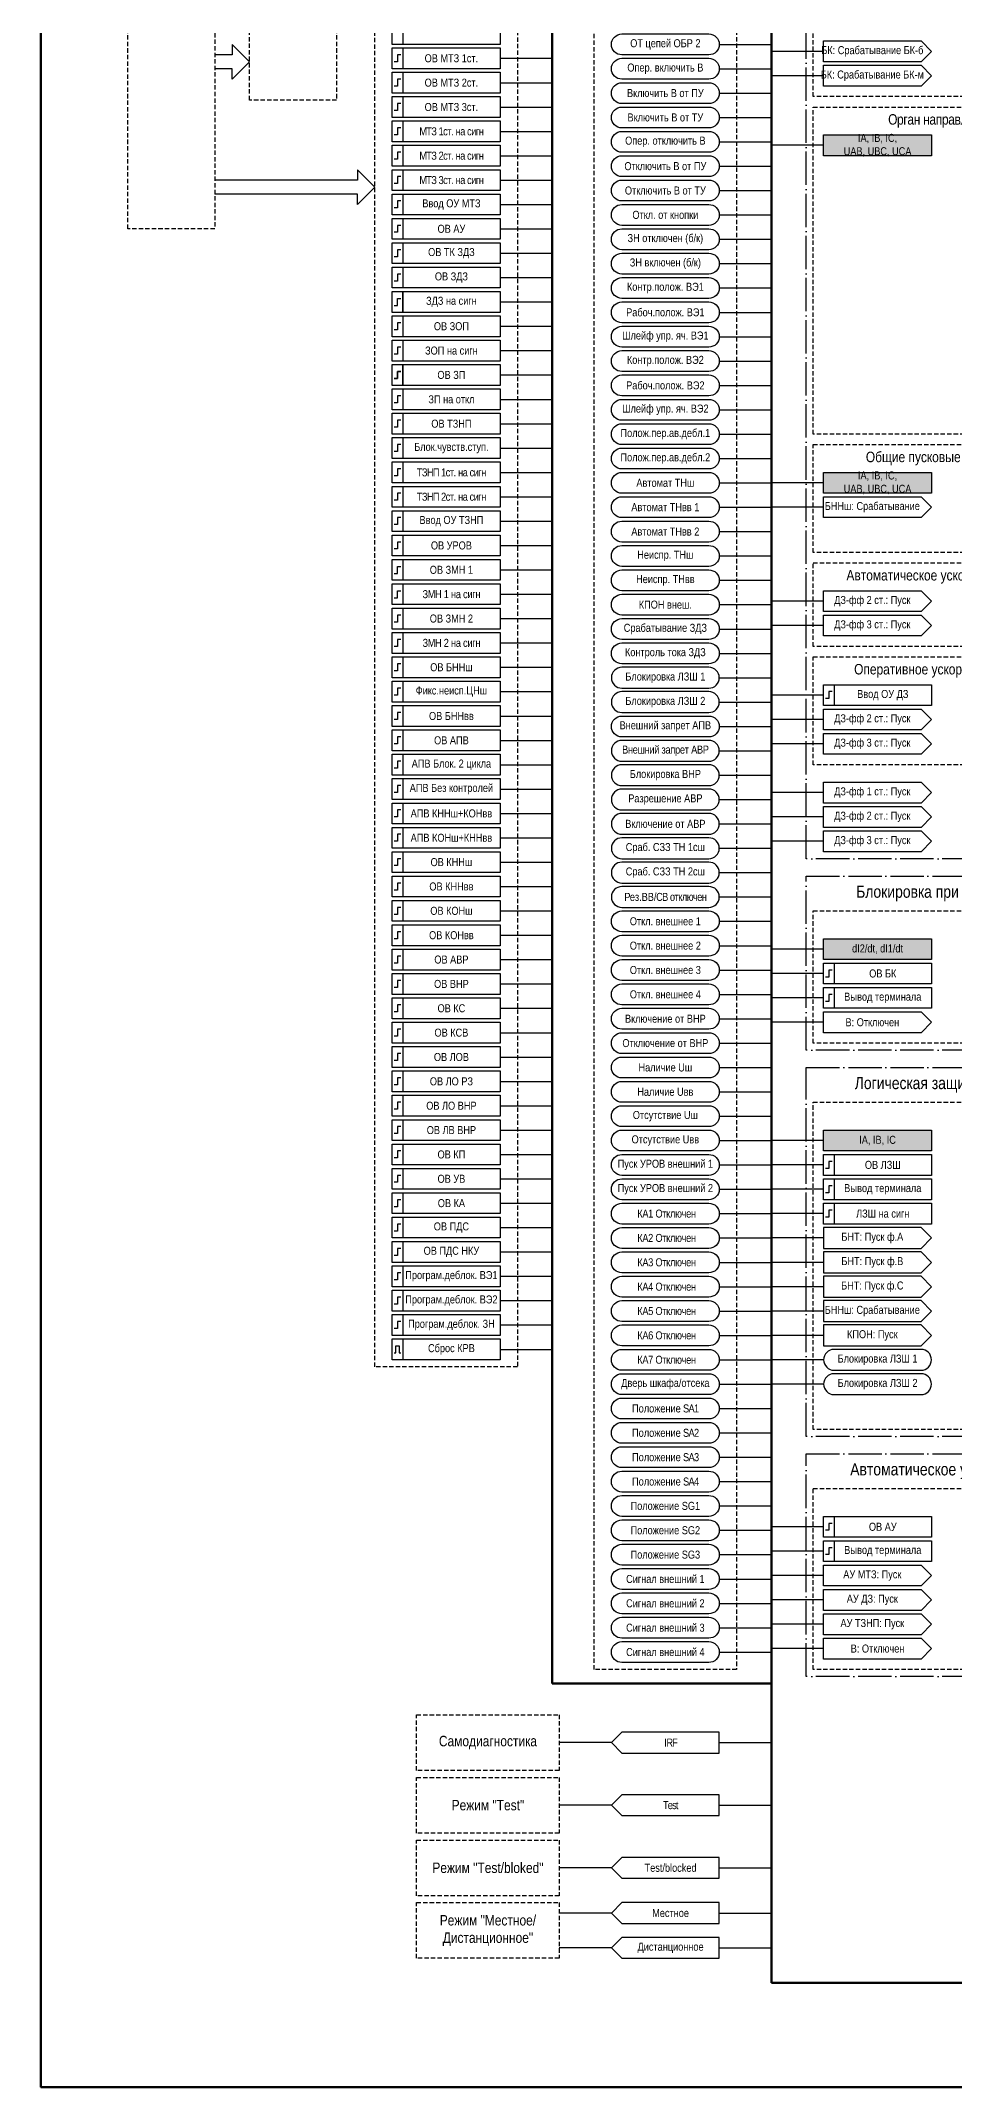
# Model space of a CAD drawing. Header units: millimetres. Extents: x -32357 to 1150, y -489 to 2440.
# Drawn here: x 0 to 262, y 0 to 588 of the extents above; entities that cross this region are included whole.
import ezdxf

# ---------------------------------------------------------------- set-up
doc = ezdxf.new("R2010")
doc.units = ezdxf.units.MM
doc.linetypes.add('ACAD_ISO04W100', pattern=[30, 24, -3, 0, -3])
doc.linetypes.add('штриховая2', pattern=[0.375, 0.25, -0.125])
doc.layers.add('TEXT', color=7, linetype='Continuous', lineweight=25)
doc.styles.add('2.3_GOST_RD', font='ARIALN.TTF', dxfattribs={"height": 2.3})
doc.styles.add('2.5_Gost_RD', font='ARIALN.TTF', dxfattribs={"height": 2.5})
doc.styles.add('3.5_Gost_RD', font='ARIALN.TTF', dxfattribs={"height": 3.5})

msp = doc.modelspace()

# ---------------------------------------------------------------- hatches: boundary and pattern name
at = {"ltscale": 100, "true_color": 0xf7941d}
h = msp.add_hatch(color=30, dxfattribs=at)
h.dxf.hatch_style = 1
h.paths.add_polyline_path([(225, 561), (256, 561), (256, 555), (225, 555)])
h = msp.add_hatch(color=30, dxfattribs=at)
h.dxf.hatch_style = 1
h.paths.add_polyline_path([(225, 464), (256, 464), (256, 458), (225, 458)])
h = msp.add_hatch(color=30, dxfattribs=at)
h.dxf.hatch_style = 1
h.paths.add_polyline_path([(225, 330), (256, 330), (256, 324), (225, 324)])
h = msp.add_hatch(color=30, dxfattribs=at)
h.dxf.hatch_style = 1
h.paths.add_polyline_path([(225, 275), (256, 275), (256, 269), (225, 269)])

# ---------------------------------------------------------------- linework, layer by layer
at = {"lineweight": 100, "ltscale": 100}
for p, q in [((210, 980), (210, 30)), ((147, 679), (147, 116)), ((147, 116), (210, 116)), ((210, 30), (945, 30))]:
    msp.add_line(p, q, dxfattribs=at)
at = {"ltscale": 100}
for p, q in [((132, 583), (147, 583)), ((195, 587), (210, 587)), ((225, 585), (210, 585)), ((195, 580), (210, 580)), ((225, 578), (210, 578)), ((132, 576), (147, 576)), ((195, 573), (210, 573)), ((132, 569), (147, 569)), ((195, 566), (210, 566)), ((132, 562), (147, 562)), ((195, 559), (210, 559)), ((132, 555), (147, 555)), ((225, 558), (210, 558)), ((132, 548), (147, 548)), ((195, 552), (210, 552)), ((132, 541), (147, 541)), ((195, 545), (210, 545)), ((195, 538), (210, 538)), ((132, 534), (147, 534)), ((195, 531), (210, 531)), ((132, 527), (147, 527)), ((195, 524), (210, 524)), ((132, 520), (147, 520)), ((132, 513), (147, 513)), ((195, 517), (210, 517)), ((132, 506), (147, 506)), ((195, 510), (210, 510)), ((195, 503), (210, 503)), ((132, 499), (147, 499)), ((195, 496), (210, 496)), ((132, 492), (147, 492)), ((195, 489), (210, 489)), ((132, 485), (147, 485)), ((132, 478), (147, 478)), ((195, 482), (210, 482)), ((132, 471), (147, 471)), ((195, 475), (210, 475)), ((195, 468), (210, 468)), ((132, 464), (147, 464)), ((195, 461), (210, 461)), ((225, 461), (210, 461)), ((132, 457), (147, 457)), ((195, 454), (210, 454)), ((225, 454), (210, 454)), ((132, 450), (147, 450)), ((195, 447), (210, 447)), ((132, 443), (147, 443)), ((132, 436), (147, 436)), ((195, 440), (210, 440)), ((195, 433), (210, 433)), ((132, 429), (147, 429)), ((195, 426), (210, 426)), ((225, 427), (210, 427)), ((132, 422), (147, 422)), ((195, 419), (210, 419)), ((225, 420), (210, 420)), ((132, 415), (147, 415)), ((195, 412), (210, 412)), ((132, 408), (147, 408)), ((132, 401), (147, 401)), ((195, 405), (210, 405)), ((225, 400), (210, 400)), ((132, 394), (147, 394)), ((195, 398), (210, 398)), ((195, 391), (210, 391)), ((225, 393), (210, 393)), ((132, 387), (147, 387)), ((195, 384), (210, 384)), ((225, 386), (210, 386)), ((132, 380), (147, 380)), ((195, 377), (210, 377)), ((132, 373), (147, 373)), ((225, 372), (210, 372)), ((132, 366), (147, 366)), ((195, 370), (210, 370)), ((225, 365), (210, 365)), ((132, 359), (147, 359)), ((195, 363), (210, 363)), ((195, 356), (210, 356)), ((225, 358), (210, 358)), ((132, 352), (147, 352)), ((195, 349), (210, 349)), ((132, 345), (147, 345)), ((195, 342), (210, 342)), ((132, 338), (147, 338)), ((132, 331), (147, 331)), ((195, 335), (210, 335)), ((132, 324), (147, 324)), ((195, 328), (210, 328)), ((225, 327), (210, 327)), ((195, 321), (210, 321)), ((225, 320), (210, 320)), ((132, 317), (147, 317)), ((195, 314), (210, 314)), ((225, 313), (210, 313)), ((132, 310), (147, 310)), ((195, 307), (210, 307)), ((225, 306), (210, 306)), ((132, 303), (147, 303)), ((195, 300), (210, 300)), ((132, 296), (147, 296)), ((132, 289), (147, 289)), ((195, 293), (210, 293)), ((195, 286), (210, 286)), ((132, 282), (147, 282)), ((195, 279), (210, 279)), ((132, 275), (147, 275)), ((195, 272), (210, 272)), ((225, 272), (210, 272)), ((132, 268), (147, 268)), ((195, 265), (210, 265)), ((225, 265), (210, 265)), ((132, 261), (147, 261)), ((132, 254), (147, 254)), ((195, 258), (210, 258)), ((225, 258), (210, 258)), ((132, 247), (147, 247)), ((195, 251), (210, 251)), ((225, 251), (210, 251)), ((195, 244), (210, 244)), ((225, 244), (210, 244)), ((132, 240), (147, 240)), ((195, 237), (210, 237)), ((225, 237), (210, 237)), ((132, 233), (147, 233)), ((195, 230), (210, 230)), ((225, 230), (210, 230)), ((132, 226), (147, 226)), ((132, 219), (147, 219)), ((195, 223), (210, 223)), ((225, 223), (210, 223)), ((132, 212), (147, 212)), ((195, 216), (210, 216)), ((225, 216), (210, 216)), ((195, 209), (210, 209)), ((225, 209), (210, 209)), ((195, 202), (210, 202)), ((225, 202), (210, 202)), ((195, 195), (210, 195)), ((195, 188), (210, 188)), ((195, 181), (210, 181)), ((195, 174), (210, 174)), ((195, 167), (210, 167)), ((195, 160), (210, 160)), ((225, 161), (210, 161)), ((195, 153), (210, 153)), ((225, 154), (210, 154)), ((195, 146), (210, 146)), ((225, 147), (210, 147)), ((195, 139), (210, 139)), ((225, 140), (210, 140)), ((195, 132), (210, 132)), ((225, 133), (210, 133)), ((195, 125), (210, 125)), ((225, 126), (210, 126)), ((195, 99), (210, 99)), ((195, 81), (210, 81)), ((195, 63), (210, 63)), ((195, 50), (210, 50)), ((195, 40), (210, 40))]:
    msp.add_line(p, q, dxfattribs=at)
at = {"color": 3, "lineweight": 60, "ltscale": 100}
msp.add_lwpolyline([(0, 1038), (1150, 1038), (1150, 0), (0, 0)], close=True, dxfattribs=at)
at = {"color": 251, "linetype": 'ACAD_ISO04W100', "lineweight": 30, "ltscale": 0.4, "true_color": 0x58595b}
for points in [[(220, 975), (305, 975), (305, 353), (220, 353)], [(220, 348), (305, 348), (305, 298), (220, 298)], [(220, 293), (305, 293), (305, 187), (220, 187)], [(220, 182), (305, 182), (305, 118), (220, 118)]]:
    msp.add_lwpolyline(points, close=True, dxfattribs=at)
at = {"color": 7, "linetype": 'штриховая2', "ltscale": 5}
for points in [[(25, 744), (50, 744), (50, 534), (25, 534)], [(159, 711), (200, 711), (200, 120), (159, 120)], [(96, 679), (137, 679), (137, 207), (96, 207)], [(60, 629), (85, 629), (85, 571), (60, 571)], [(108, 107), (149, 107), (149, 91), (108, 91)], [(108, 89), (149, 89), (149, 73), (108, 73)], [(108, 71), (149, 71), (149, 55), (108, 55)], [(108, 53), (149, 53), (149, 37), (108, 37)]]:
    msp.add_lwpolyline(points, close=True, dxfattribs=at)
at = {"linetype": 'штриховая2', "ltscale": 5}
for points in [[(222, 701), (303, 701), (303, 572), (222, 572)], [(222, 569), (303, 569), (303, 475), (222, 475)], [(222, 472), (303, 472), (303, 441), (222, 441)], [(222, 438), (303, 438), (303, 414), (222, 414)], [(222, 411), (303, 411), (303, 380), (222, 380)], [(222, 338), (303, 338), (303, 300), (222, 300)], [(222, 283), (303, 283), (303, 189), (222, 189)], [(222, 172), (303, 172), (303, 120), (222, 120)]]:
    msp.add_lwpolyline(points, close=True, dxfattribs=at)
at = {"ltscale": 100}
for points in [[(101, 593), (104, 593), (104, 587), (101, 587)], [(101, 593), (132, 593), (132, 587), (101, 587)], [(101, 586), (104, 586), (104, 580), (101, 580)], [(101, 586), (132, 586), (132, 580), (101, 580)], [(101, 579), (104, 579), (104, 573), (101, 573)], [(101, 579), (132, 579), (132, 573), (101, 573)], [(101, 572), (104, 572), (104, 566), (101, 566)], [(101, 572), (132, 572), (132, 566), (101, 566)], [(101, 565), (104, 565), (104, 559), (101, 559)], [(101, 565), (132, 565), (132, 559), (101, 559)], [(225, 561), (256, 561), (256, 555), (225, 555)], [(101, 558), (104, 558), (104, 552), (101, 552)], [(101, 558), (132, 558), (132, 552), (101, 552)], [(101, 551), (104, 551), (104, 545), (101, 545)], [(101, 551), (132, 551), (132, 545), (101, 545)], [(101, 544), (104, 544), (104, 538), (101, 538)], [(101, 544), (132, 544), (132, 538), (101, 538)], [(101, 537), (104, 537), (104, 531), (101, 531)], [(101, 537), (132, 537), (132, 531), (101, 531)], [(101, 530), (104, 530), (104, 524), (101, 524)], [(101, 530), (132, 530), (132, 524), (101, 524)], [(101, 523), (104, 523), (104, 517), (101, 517)], [(101, 523), (132, 523), (132, 517), (101, 517)], [(101, 516), (104, 516), (104, 510), (101, 510)], [(104, 516), (132, 516), (132, 510), (104, 510)], [(101, 509), (104, 509), (104, 503), (101, 503)], [(101, 509), (132, 509), (132, 503), (101, 503)], [(101, 502), (104, 502), (104, 496), (101, 496)], [(101, 502), (132, 502), (132, 496), (101, 496)], [(101, 495), (104, 495), (104, 489), (101, 489)], [(101, 495), (104, 495), (104, 489), (101, 489)], [(104, 495), (132, 495), (132, 489), (104, 489)], [(101, 488), (104, 488), (104, 482), (101, 482)], [(101, 488), (104, 488), (104, 482), (101, 482)], [(101, 488), (132, 488), (132, 482), (101, 482)], [(101, 481), (132, 481), (132, 475), (101, 475)], [(101, 481), (104, 481), (104, 475), (101, 475)], [(101, 474), (132, 474), (132, 468), (101, 468)], [(101, 474), (104, 474), (104, 468), (101, 468)], [(101, 467), (132, 467), (132, 461), (101, 461)], [(101, 467), (104, 467), (104, 461), (101, 461)], [(101, 460), (132, 460), (132, 454), (101, 454)], [(101, 460), (104, 460), (104, 454), (101, 454)], [(225, 464), (256, 464), (256, 458), (225, 458)], [(101, 453), (132, 453), (132, 447), (101, 447)], [(101, 453), (104, 453), (104, 447), (101, 447)], [(101, 446), (104, 446), (104, 440), (101, 440)], [(101, 446), (132, 446), (132, 440), (101, 440)], [(101, 439), (132, 439), (132, 433), (101, 433)], [(101, 439), (104, 439), (104, 433), (101, 433)], [(101, 432), (132, 432), (132, 426), (101, 426)], [(101, 432), (104, 432), (104, 426), (101, 426)], [(101, 425), (104, 425), (104, 419), (101, 419)], [(101, 425), (132, 425), (132, 419), (101, 419)], [(101, 418), (104, 418), (104, 412), (101, 412)], [(101, 418), (132, 418), (132, 412), (101, 412)], [(101, 411), (104, 411), (104, 405), (101, 405)], [(101, 411), (132, 411), (132, 405), (101, 405)], [(101, 404), (104, 404), (104, 398), (101, 398)], [(101, 404), (132, 404), (132, 398), (101, 398)], [(225, 403), (228, 403), (228, 397), (225, 397)], [(225, 403), (256, 403), (256, 397), (225, 397)], [(101, 397), (104, 397), (104, 391), (101, 391)], [(101, 397), (132, 397), (132, 391), (101, 391)], [(101, 390), (104, 390), (104, 384), (101, 384)], [(101, 390), (132, 390), (132, 384), (101, 384)], [(101, 383), (104, 383), (104, 377), (101, 377)], [(101, 383), (132, 383), (132, 377), (101, 377)], [(101, 376), (104, 376), (104, 370), (101, 370)], [(101, 376), (132, 376), (132, 370), (101, 370)], [(101, 369), (104, 369), (104, 363), (101, 363)], [(101, 369), (132, 369), (132, 363), (101, 363)], [(101, 362), (104, 362), (104, 356), (101, 356)], [(101, 362), (132, 362), (132, 356), (101, 356)], [(101, 355), (104, 355), (104, 349), (101, 349)], [(101, 355), (132, 355), (132, 349), (101, 349)], [(101, 348), (104, 348), (104, 342), (101, 342)], [(101, 348), (132, 348), (132, 342), (101, 342)], [(101, 341), (104, 341), (104, 335), (101, 335)], [(101, 341), (132, 341), (132, 335), (101, 335)], [(101, 334), (104, 334), (104, 328), (101, 328)], [(101, 334), (132, 334), (132, 328), (101, 328)], [(225, 330), (256, 330), (256, 324), (225, 324)], [(101, 327), (104, 327), (104, 321), (101, 321)], [(101, 327), (132, 327), (132, 321), (101, 321)], [(101, 320), (104, 320), (104, 314), (101, 314)], [(101, 320), (132, 320), (132, 314), (101, 314)], [(225, 323), (228, 323), (228, 317), (225, 317)], [(225, 323), (256, 323), (256, 317), (225, 317)], [(101, 313), (104, 313), (104, 307), (101, 307)], [(101, 313), (132, 313), (132, 307), (101, 307)], [(225, 316), (256, 316), (256, 310), (225, 310)], [(225, 316), (228, 316), (228, 310), (225, 310)], [(101, 306), (132, 306), (132, 300), (101, 300)], [(101, 306), (104, 306), (104, 300), (101, 300)], [(101, 299), (104, 299), (104, 293), (101, 293)], [(101, 299), (132, 299), (132, 293), (101, 293)], [(101, 292), (132, 292), (132, 286), (101, 286)], [(101, 292), (104, 292), (104, 286), (101, 286)], [(101, 285), (132, 285), (132, 279), (101, 279)], [(101, 285), (104, 285), (104, 279), (101, 279)], [(101, 278), (132, 278), (132, 272), (101, 272)], [(101, 278), (104, 278), (104, 272), (101, 272)], [(101, 271), (104, 271), (104, 265), (101, 265)], [(101, 271), (132, 271), (132, 265), (101, 265)], [(225, 275), (256, 275), (256, 269), (225, 269)], [(225, 268), (228, 268), (228, 262), (225, 262)], [(225, 268), (256, 268), (256, 262), (225, 262)], [(101, 264), (132, 264), (132, 258), (101, 258)], [(101, 264), (104, 264), (104, 258), (101, 258)], [(225, 261), (228, 261), (228, 255), (225, 255)], [(225, 261), (256, 261), (256, 255), (225, 255)], [(101, 257), (104, 257), (104, 251), (101, 251)], [(101, 257), (132, 257), (132, 251), (101, 251)], [(225, 254), (228, 254), (228, 248), (225, 248)], [(225, 254), (256, 254), (256, 248), (225, 248)], [(101, 250), (104, 250), (104, 244), (101, 244)], [(101, 250), (132, 250), (132, 244), (101, 244)], [(101, 243), (104, 243), (104, 237), (101, 237)], [(101, 243), (132, 243), (132, 237), (101, 237)], [(101, 236), (132, 236), (132, 230), (101, 230)], [(101, 236), (104, 236), (104, 230), (101, 230)], [(101, 229), (132, 229), (132, 223), (101, 223)], [(101, 229), (104, 229), (104, 223), (101, 223)], [(101, 222), (132, 222), (132, 216), (101, 216)], [(101, 222), (104, 222), (104, 216), (101, 216)], [(101, 215), (104, 215), (104, 209), (101, 209)], [(101, 215), (132, 215), (132, 209), (101, 209)], [(225, 164), (228, 164), (228, 158), (225, 158)], [(225, 164), (256, 164), (256, 158), (225, 158)], [(225, 157), (256, 157), (256, 151), (225, 151)], [(225, 157), (228, 157), (228, 151), (225, 151)], [(253, 144), (225, 144), (225, 150), (253, 150), (256, 147)], [(253, 137), (225, 137), (225, 143), (253, 143), (256, 140)], [(256, 133), (253, 130), (225, 130), (225, 136), (253, 136)], [(256, 126), (253, 123), (225, 123), (225, 129), (253, 129)]]:
    msp.add_lwpolyline(points, close=True, dxfattribs=at)
for points in [[(167, 584, -1), (167, 590), (192, 590, -1), (192, 584)], [(167, 577, -1), (167, 583), (192, 583, -1), (192, 577)], [(167, 570, -1), (167, 576), (192, 576, -1), (192, 570)], [(167, 563, -1), (167, 569), (192, 569, -1), (192, 563)], [(167, 556, -1), (167, 562), (192, 562, -1), (192, 556)], [(167, 549, -1), (167, 555), (192, 555, -1), (192, 549)], [(167, 542, -1), (167, 548), (192, 548, -1), (192, 542)], [(167, 535, -1), (167, 541), (192, 541, -1), (192, 535)], [(167, 528, -1), (167, 534), (192, 534, -1), (192, 528)], [(167, 521, -1), (167, 527), (192, 527, -1), (192, 521)], [(167, 514, -1), (167, 520), (192, 520, -1), (192, 514)], [(167, 507, -1), (167, 513), (192, 513, -1), (192, 507)], [(167, 500, -1), (167, 506), (192, 506, -1), (192, 500)], [(167, 493, -1), (167, 499), (192, 499, -1), (192, 493)], [(167, 486, -1), (167, 492), (192, 492, -1), (192, 486)], [(167, 479, -1), (167, 485), (192, 485, -1), (192, 479)], [(167, 472, -1), (167, 478), (192, 478, -1), (192, 472)], [(167, 465, -1), (167, 471), (192, 471, -1), (192, 465)], [(167, 458, -1), (167, 464), (192, 464, -1), (192, 458)], [(167, 451, -1), (167, 457), (192, 457, -1), (192, 451)], [(167, 444, -1), (167, 450), (192, 450, -1), (192, 444)], [(167, 437, -1), (167, 443), (192, 443, -1), (192, 437)], [(167, 430, -1), (167, 436), (192, 436, -1), (192, 430)], [(167, 423, -1), (167, 429), (192, 429, -1), (192, 423)], [(167, 416, -1), (167, 422), (192, 422, -1), (192, 416)], [(167, 409, -1), (167, 415), (192, 415, -1), (192, 409)], [(167, 402), (192, 402, 1), (192, 408), (167, 408, 1)], [(167, 395), (192, 395, 1), (192, 401), (167, 401, 1)], [(167, 388, -1), (167, 394), (192, 394, -1), (192, 388)], [(167, 381), (192, 381, 1), (192, 387), (167, 387, 1)], [(167, 374), (192, 374, 1), (192, 380), (167, 380, 1)], [(167, 367), (192, 367, 1), (192, 373), (167, 373, 1)], [(167, 360), (192, 360, 1), (192, 366), (167, 366, 1)], [(167, 353), (192, 353, 1), (192, 359), (167, 359, 1)], [(167, 346), (192, 346, 1), (192, 352), (167, 352, 1)], [(167, 339), (192, 339, 1), (192, 345), (167, 345, 1)], [(167, 332, -1), (167, 338), (192, 338, -1), (192, 332)], [(167, 325, -1), (167, 331), (192, 331, -1), (192, 325)], [(167, 318, -1), (167, 324), (192, 324, -1), (192, 318)], [(167, 311, -1), (167, 317), (192, 317, -1), (192, 311)], [(167, 304, -1), (167, 310), (192, 310, -1), (192, 304)], [(167, 297, -1), (167, 303), (192, 303, -1), (192, 297)], [(167, 290, -1), (167, 296), (192, 296, -1), (192, 290)], [(167, 283, -1), (167, 289), (192, 289, -1), (192, 283)], [(167, 276, -1), (167, 282), (192, 282, -1), (192, 276)], [(167, 269, -1), (167, 275), (192, 275, -1), (192, 269)], [(167, 262, -1), (167, 268), (192, 268, -1), (192, 262)], [(167, 255, -1), (167, 261), (192, 261, -1), (192, 255)], [(167, 248, -1), (167, 254), (192, 254, -1), (192, 248)], [(167, 241, -1), (167, 247), (192, 247, -1), (192, 241)], [(167, 234, -1), (167, 240), (192, 240, -1), (192, 234)], [(167, 227, -1), (167, 233), (192, 233, -1), (192, 227)], [(167, 220, -1), (167, 226), (192, 226, -1), (192, 220)], [(167, 213, -1), (167, 219), (192, 219, -1), (192, 213)], [(167, 206, -1), (167, 212), (192, 212, -1), (192, 206)], [(228, 206), (253, 206, 1), (253, 212), (228, 212, 1)], [(167, 199, -1), (167, 205), (192, 205, -1), (192, 199)], [(228, 199), (253, 199, 1), (253, 205), (228, 205, 1)], [(167, 192, -1), (167, 198), (192, 198, -1), (192, 192)], [(167, 185, -1), (167, 191), (192, 191, -1), (192, 185)], [(167, 178, -1), (167, 184), (192, 184, -1), (192, 178)], [(167, 171, -1), (167, 177), (192, 177, -1), (192, 171)], [(167, 164, -1), (167, 170), (192, 170, -1), (192, 164)], [(167, 157, -1), (167, 163), (192, 163, -1), (192, 157)], [(167, 150, -1), (167, 156), (192, 156, -1), (192, 150)], [(167, 143, -1), (167, 149), (192, 149, -1), (192, 143)], [(167, 136, -1), (167, 142), (192, 142, -1), (192, 136)], [(167, 129, -1), (167, 135), (192, 135, -1), (192, 129)], [(167, 122, -1), (167, 128), (192, 128, -1), (192, 122)]]:
    msp.add_lwpolyline(points, format="xyb", close=True, dxfattribs=at)
for points in [[(60, 582), (55, 587), (55, 584), (50, 584)], [(225, 588), (253, 588), (256, 585), (253, 582), (225, 582), (225, 588)], [(60, 582), (55, 577), (55, 580), (50, 580)], [(225, 581), (253, 581), (256, 578), (253, 575), (225, 575), (225, 581)], [(96, 546), (91, 551), (91, 548), (50, 548)], [(96, 546), (91, 541), (91, 544), (50, 544)], [(225, 457), (253, 457), (256, 454), (253, 451), (225, 451), (225, 457)], [(225, 430), (253, 430), (256, 427), (253, 424), (225, 424), (225, 430)], [(225, 423), (253, 423), (256, 420), (253, 417), (225, 417), (225, 423)], [(225, 396), (253, 396), (256, 393), (253, 390), (225, 390), (225, 396)], [(225, 389), (253, 389), (256, 386), (253, 383), (225, 383), (225, 389)], [(225, 375), (253, 375), (256, 372), (253, 369), (225, 369), (225, 375)], [(225, 368), (253, 368), (256, 365), (253, 362), (225, 362), (225, 368)], [(225, 361), (253, 361), (256, 358), (253, 355), (225, 355), (225, 361)], [(256, 244), (253, 247), (225, 247), (225, 241), (253, 241), (256, 244)], [(256, 237), (253, 240), (225, 240), (225, 234), (253, 234), (256, 237)], [(256, 230), (253, 233), (225, 233), (225, 227), (253, 227), (256, 230)], [(256, 223), (253, 226), (225, 226), (225, 220), (253, 220), (256, 223)], [(256, 216), (253, 219), (225, 219), (225, 213), (253, 213), (256, 216)], [(195, 102), (167, 102), (164, 99), (167, 96), (195, 96), (195, 102)], [(164, 99), (149, 99)], [(195, 84), (167, 84), (164, 81), (167, 78), (195, 78), (195, 84)], [(164, 81), (149, 81)], [(195, 66), (167, 66), (164, 63), (167, 60), (195, 60), (195, 66)], [(164, 63), (149, 63)], [(195, 53), (167, 53), (164, 50), (167, 47), (195, 47), (195, 53)], [(164, 50), (149, 50)], [(195, 43), (167, 43), (164, 40), (167, 37), (195, 37), (195, 43)], [(164, 40), (149, 40)]]:
    msp.add_lwpolyline(points, dxfattribs=at)
at = {"lineweight": 30, "ltscale": 100}
for points in [[(103.5, 584), (102.5, 584), (102.5, 582), (101.5, 582)], [(103.5, 577), (102.5, 577), (102.5, 575), (101.5, 575)], [(103.5, 570), (102.5, 570), (102.5, 568), (101.5, 568)], [(103.5, 563), (102.5, 563), (102.5, 561), (101.5, 561)], [(103.5, 556), (102.5, 556), (102.5, 554), (101.5, 554)], [(103.5, 549), (102.5, 549), (102.5, 547), (101.5, 547)], [(103.5, 542), (102.5, 542), (102.5, 540), (101.5, 540)], [(103.5, 535), (102.5, 535), (102.5, 533), (101.5, 533)], [(103.5, 528), (102.5, 528), (102.5, 526), (101.5, 526)], [(103.5, 521), (102.5, 521), (102.5, 519), (101.5, 519)], [(101.5, 512), (102.5, 512), (102.5, 514), (103.5, 514)], [(103.5, 507), (102.5, 507), (102.5, 505), (101.5, 505)], [(103.5, 500), (102.5, 500), (102.5, 498), (101.5, 498)], [(103.5, 493), (102.5, 493), (102.5, 491), (101.5, 491)], [(101.5, 491), (102.5, 491), (102.5, 493), (103.5, 493)], [(103.5, 486), (102.5, 486), (102.5, 484), (101.5, 484)], [(103.5, 486), (102.5, 486), (102.5, 484), (101.5, 484)], [(103.5, 479), (102.5, 479), (102.5, 477), (101.5, 477)], [(103.5, 472), (102.5, 472), (102.5, 470), (101.5, 470)], [(103.5, 465), (102.5, 465), (102.5, 463), (101.5, 463)], [(103.5, 458), (102.5, 458), (102.5, 456), (101.5, 456)], [(103.5, 451), (102.5, 451), (102.5, 449), (101.5, 449)], [(103.5, 444), (102.5, 444), (102.5, 442), (101.5, 442)], [(101.5, 435), (102.5, 435), (102.5, 437), (103.5, 437)], [(101.5, 428), (102.5, 428), (102.5, 430), (103.5, 430)], [(103.5, 423), (102.5, 423), (102.5, 421), (101.5, 421)], [(103.5, 416), (102.5, 416), (102.5, 414), (101.5, 414)], [(103.5, 409), (102.5, 409), (102.5, 407), (101.5, 407)], [(103.5, 402), (102.5, 402), (102.5, 400), (101.5, 400)], [(227.5, 401), (226.5, 401), (226.5, 399), (225.5, 399)], [(103.5, 395), (102.5, 395), (102.5, 393), (101.5, 393)], [(103.5, 388), (102.5, 388), (102.5, 386), (101.5, 386)], [(103.5, 381), (102.5, 381), (102.5, 379), (101.5, 379)], [(103.5, 374), (102.5, 374), (102.5, 372), (101.5, 372)], [(103.5, 367), (102.5, 367), (102.5, 365), (101.5, 365)], [(103.5, 360), (102.5, 360), (102.5, 358), (101.5, 358)], [(103.5, 353), (102.5, 353), (102.5, 351), (101.5, 351)], [(103.5, 346), (102.5, 346), (102.5, 344), (101.5, 344)], [(103.5, 339), (102.5, 339), (102.5, 337), (101.5, 337)], [(103.5, 332), (102.5, 332), (102.5, 330), (101.5, 330)], [(103.5, 325), (102.5, 325), (102.5, 323), (101.5, 323)], [(103.5, 318), (102.5, 318), (102.5, 316), (101.5, 316)], [(227.5, 321), (226.5, 321), (226.5, 319), (225.5, 319)], [(227.5, 314), (226.5, 314), (226.5, 312), (225.5, 312)], [(103.5, 311), (102.5, 311), (102.5, 309), (101.5, 309)], [(103.5, 304), (102.5, 304), (102.5, 302), (101.5, 302)], [(103.5, 297), (102.5, 297), (102.5, 295), (101.5, 295)], [(103.5, 290), (102.5, 290), (102.5, 288), (101.5, 288)], [(103.5, 283), (102.5, 283), (102.5, 281), (101.5, 281)], [(103.5, 276), (102.5, 276), (102.5, 274), (101.5, 274)], [(103.5, 269), (102.5, 269), (102.5, 267), (101.5, 267)], [(227.5, 266), (226.5, 266), (226.5, 264), (225.5, 264)], [(103.5, 262), (102.5, 262), (102.5, 260), (101.5, 260)], [(227.5, 259), (226.5, 259), (226.5, 257), (225.5, 257)], [(103.5, 255), (102.5, 255), (102.5, 253), (101.5, 253)], [(103.5, 248), (102.5, 248), (102.5, 246), (101.5, 246)], [(227.5, 252), (226.5, 252), (226.5, 250), (225.5, 250)], [(103.5, 241), (102.5, 241), (102.5, 239), (101.5, 239)], [(103.5, 234), (102.5, 234), (102.5, 232), (101.5, 232)], [(103.5, 227), (102.5, 227), (102.5, 225), (101.5, 225)], [(103.5, 220), (102.5, 220), (102.5, 218), (101.5, 218)], [(101.5, 211), (102, 211), (102, 213), (103, 213), (103, 211), (103.5, 211)], [(227.5, 162), (226.5, 162), (226.5, 160), (225.5, 160)], [(227.5, 155), (226.5, 155), (226.5, 153), (225.5, 153)]]:
    msp.add_lwpolyline(points, dxfattribs=at)
at = {"layer": 'TEXT', "ltscale": 100}
msp.add_lwpolyline([(225, 308.98), (253, 308.98), (256, 305.98), (253, 302.98), (225, 302.98), (225, 308.98)], dxfattribs=at)

# ---------------------------------------------------------------- texts
at = {"ltscale": 100, "char_height": 2.3, "attachment_point": 5, "style": '2.5_Gost_RD'}
for s, insert, width in [('ОТ цепей ОБР 2', (179.5, 587), 31), ('Опер. включить В', (179.5, 580), 31), ('Включить В от ПУ', (179.5, 573), 31), ('Включить В от ТУ', (179.5, 566), 31), ('Опер. отключить В', (179.5, 559), 31), ('Отключить В от ПУ', (179.5, 552), 31), ('Отключить В от ТУ', (179.5, 545), 31), ('ЗН отключен (б/к)', (179.5, 531), 31), ('ЗН включен (б/к)', (179.5, 524), 31), ('Контр.полож. ВЭ1', (179.5, 517), 31), ('\\pt18.4;Рабоч.полож. ВЭ1', (179.5, 510), 31), ('Шлейф упр. яч. ВЭ1', (179.5, 503), 31), ('Контр.полож. ВЭ2', (179.5, 496), 31), ('\\pt18.4;Рабоч.полож. ВЭ2', (179.5, 489), 31), ('Шлейф упр. яч. ВЭ2', (179.5, 482), 31), ('Полож.пер.ав.дебл.1', (179.5, 475), 31), ('Полож.пер.ав.дебл.2', (179.5, 468), 31), ('Автомат ТНш', (179.5, 461), 31), ('Автомат ТНвв 1', (179.5, 454), 31), ('Автомат ТНвв 2', (179.5, 447), 31), ('Неиспр. ТНш', (179.5, 440), 31), ('Неиспр. ТНвв', (179.5, 433), 31), ('КПОН внеш.', (179.5, 426), 31), ('Срабатывание ЗДЗ', (179.5, 419), 31), ('{\\T0.95;ЗМН 2 на сигн}', (118, 415), 27.6764), ('Блокировка ЛЗШ 1', (179.5, 405), 31), ('Блокировка ЛЗШ 2', (179.5, 398), 31), ('Внешний запрет АПВ', (179.5, 391), 31), ('Откл. внешнее 1', (179.5, 335), 31), ('Откл. внешнее 2', (179.5, 328), 31), ('Откл. внешнее 3', (179.5, 321), 31), ('Откл. внешнее 4', (179.5, 314), 31), ('Включение от ВНР', (179.5, 307), 31), ('Отключение от ВНР', (179.5, 300), 31), ('Наличие Uш', (179.5, 293), 31), ('Наличие Uвв', (179.5, 286), 31), ('Отсутствие Uш', (179.5, 279), 31), ('Отсутствие Uвв', (179.5, 272), 31), ('Пуск УРОВ внешний 1', (179.5, 265), 31), ('Пуск УРОВ внешний 2', (179.5, 258), 31), ('{\\T0.95; КА1 Отключен}', (179.5, 251), 31), ('{\\T0.95; КА2 Отключен}', (179.5, 244), 31), ('{\\T0.95; КА3 Отключен}', (179.5, 237), 31), ('{\\T0.95; КА4 Отключен}', (179.5, 230), 31), ('{\\T0.95; КА5 Отключен}', (179.5, 223), 31), ('Сброс КРВ', (118, 212), 28), ('{\\T0.95; КА6 Отключен}', (179.5, 216), 31), ('{\\T0.95; КА7 Отключен}', (179.5, 209), 31), ('Дверь шкафа/отсека', (179.5, 202), 31), ('Положение{\\T0.9; SA1}', (179.5, 195), 31), ('Положение{\\T0.9; SA2}', (179.5, 188), 31), ('Положение{\\T0.9; SA3}', (179.5, 181), 31), ('Положение{\\T0.9; SA4}', (179.5, 174), 31)]:
    msp.add_mtext(s, dxfattribs=dict(at, insert=insert, width=width))
at = {"color": 30, "ltscale": 100, "attachment_point": 5, "style": '3.5_Gost_RD'}
for s, insert, char_height, width in [('\\pt147;{\\T0.95;\\C30;\\c1938679;Орган направления (ОН)}', (262.5, 565), 3, 81), ('\\pt108.5;Блокировка при качаниях (БК)', (262.5, 343), 3.5, 85), ('{\\C30;\\c1938679;Логическая защита шин (ЛЗШ)}', (262.5, 288), 3.5, 85), ('\\pt108.5;Автоматическое ускорение (АУ)', (262.5, 177), 3.5, 85)]:
    msp.add_mtext(s, dxfattribs=dict(at, insert=insert, char_height=char_height, width=width))
at = {"color": 2, "ltscale": 100, "char_height": 2.3, "width": 31, "attachment_point": 5, "style": '2.5_Gost_RD'}
for s, insert in [('{\\C256;Откл. от кнопки}', (179.5, 538)), ('{\\C256;Контроль тока ЗДЗ}', (179.5, 412))]:
    msp.add_mtext(s, dxfattribs=dict(at, insert=insert))
at = {"color": 0, "ltscale": 100, "char_height": 2.3, "attachment_point": 5, "style": '2.5_Gost_RD'}
for s, insert, width in [('{\\C256;ЗП на откл}', (118, 485), 28), ('{\\C256;ОВ ЗМН 1}', (118, 436), 28), ('{\\T0.95;\\C256;ЗМН 1 на сигн}', (118, 429), 28), ('{\\C256;ОВ ЗМН 2}', (118, 422), 27.6764), ('{\\C256;ОВ КСВ}', (118, 303), 28), ('{\\C256;ОВ КП}', (118, 268), 28), ('{\\C256;ОВ УВ}', (118, 261), 28), ('{\\C256;ОВ КА}', (118, 254), 28), ('{\\C256;ОВ ПДС}', (118, 247), 28), ('{\\C256;ОВ ПДС НКУ}', (118, 240), 28)]:
    msp.add_mtext(s, dxfattribs=dict(at, insert=insert, width=width))
at = {"color": 30, "ltscale": 100, "true_color": 0xf7941d, "char_height": 3, "width": 81, "attachment_point": 5, "style": '3.5_Gost_RD'}
for s, insert in [('Общие пусковые органы (ОПО)', (262.5, 468)), ('Автоматическое ускорение ДЗ (АУ ДЗ)', (262.5, 434)), ('Оперативное ускорение ДЗ (ОУ ДЗ)', (262.5, 407))]:
    msp.add_mtext(s, dxfattribs=dict(at, insert=insert))
at = {"layer": 'TEXT', "color": 0, "ltscale": 100, "char_height": 2.3, "attachment_point": 5}
for s, insert, width, style in [('{\\C256;ОВ МТЗ 1ст.}', (118, 583), 28, '2.5_Gost_RD'), ('{\\C256;ОВ МТЗ 2ст.}', (118, 576), 28, '2.5_Gost_RD'), ('{\\C256;ОВ МТЗ 3ст.}', (118, 569), 28, '2.5_Gost_RD'), ('{\\T0.9;\\C256;МТЗ 1ст. на сигн}', (118, 562), 28, '2.5_Gost_RD'), ('{\\C256;IA, IB, IC,\\PUAB, UBC, UCA}', (240.5, 558), 31, '2.5_Gost_RD'), ('{\\T0.9;\\C256;МТЗ 2ст. на сигн}', (118, 555), 28, '2.5_Gost_RD'), ('{\\T0.9;\\C256;МТЗ 3ст. на сигн}', (118, 548), 28, '2.5_Gost_RD'), ('{\\C256;Ввод ОУ МТЗ}', (118, 541), 28, '2.5_Gost_RD'), ('{\\C256;ОВ АУ}', (118, 534), 28, '2.5_Gost_RD'), ('{\\C256;ОВ ТК ЗДЗ}', (118, 527), 28, '2.5_Gost_RD'), ('{\\C256;ОВ ЗДЗ}', (118, 520), 28, '2.5_Gost_RD'), ('{\\C256;ЗДЗ на сигн}', (118, 513), 28, '2.5_Gost_RD'), ('{\\C256;ОВ ЗОП}', (118, 506), 28, '2.5_Gost_RD'), ('{\\C256;ЗОП на сигн}', (118, 499), 28, '2.5_Gost_RD'), ('{\\C256;ОВ ТЗНП}', (118, 478), 28, '2.5_Gost_RD'), ('{\\C256;IA, IB, IC,\\PUAB, UBC, UCA}', (240.5, 461), 31, '2.5_Gost_RD'), ('{\\C256;Ввод ОУ ТЗНП}', (118, 450), 28, '2.5_Gost_RD'), ('{\\C256;ОВ УРОВ}', (118, 443), 28, '2.5_Gost_RD'), ('{\\C256;ОВ АПВ}', (118, 387), 28, '2.5_Gost_RD'), ('{\\C256;АПВ Блок. 2 цикла}', (118, 380), 28, '2.5_Gost_RD'), ('{\\C256;АПВ Без контролей}', (118, 373), 28, '2.5_Gost_RD'), ('{\\C256;Разрешение АВР}', (179.5, 370), 31, '2.5_Gost_RD'), ('{\\C256;ОВ КННш}', (118, 352), 28, '2.5_Gost_RD'), ('{\\C256;ОВ КННвв}', (118, 345), 28, '2.5_Gost_RD'), ('{\\C256;ОВ КОНш}', (118, 338), 28, '2.5_Gost_RD'), ('{\\C256;ОВ КОНвв}', (118, 331), 28, '2.5_Gost_RD'), ('{\\C256;ОВ АВР}', (118, 324), 28, '2.5_Gost_RD'), ('{\\C7;dI2/dt, dI1/dt}', (240.5, 327), 31, '2.5_Gost_RD'), ('{\\C256;ОВ ВНР}', (118, 317), 28, '2.5_Gost_RD'), ('{\\C256;ОВ КС}', (118, 310), 28, '2.5_Gost_RD'), ('{\\C256;ОВ ЛОВ}', (118, 296), 28, '2.5_Gost_RD'), ('{\\C256;ОВ ЛО РЗ}', (118, 289), 28, '2.5_Gost_RD'), ('{\\C256;ОВ ЛО ВНР}', (118, 282), 28, '2.5_Gost_RD'), ('{\\C256;ОВ ЛВ ВНР}', (118, 275), 28, '2.5_Gost_RD'), ('{\\C256;IA, IB, IC}', (240.5, 272), 31, '2.5_Gost_RD'), ('{\\C256;ОВ ЛЗШ}', (242, 265), 28, '2.5_Gost_RD'), ('{\\C256;Вывод терминала}', (242, 258), 28, '2.5_Gost_RD'), ('{\\C256;ЛЗШ на сигн}', (242, 251), 28, '2.5_Gost_RD'), ('{\\C256;Програм.деблок. ВЭ1}', (118, 233), 28, '2.5_Gost_RD'), ('{\\C256;Програм.деблок. ВЭ2}', (118, 226), 28, '2.5_Gost_RD'), ('{\\C256;Програм.деблок. ЗН}', (118, 219), 28, '2.5_Gost_RD'), ('{\\C256;ОВ АУ}', (242, 161), 28, '2.5_Gost_RD'), ('{\\C256;Вывод терминала}', (242, 154), 28, '2.5_Gost_RD'), ('{\\T0.85;\\C256;IRF}', (181, 99), 28, '2.3_GOST_RD'), ('{\\T0.85;\\C256;Test}', (181, 81), 28, '2.3_GOST_RD'), ('{\\C256;Test/blocked}', (181, 63), 28, '2.3_GOST_RD'), ('{\\C256;Местное}', (181, 50), 28, '2.3_GOST_RD'), ('{\\C256;Дистанционное}', (181, 40), 28, '2.3_GOST_RD')]:
    msp.add_mtext(s, dxfattribs=dict(at, insert=insert, width=width, style=style))
at = {"layer": 'TEXT', "ltscale": 100, "attachment_point": 5, "style": '2.5_Gost_RD'}
for s, insert, char_height, width in [('БК: Срабатывание БК-б', (239, 585), 2.3, 28), ('БК: Срабатывание БК-м', (239, 578), 2.3, 28), ('Блок.чувств.ступ.', (118, 471), 2.3, 28), ('{\\T0.9;ТЗНП 1ст. на сигн}', (118, 464), 2.3, 28), ('{\\T0.9;ТЗНП 2ст. на сигн}', (118, 457), 2.3, 28), ('БННш: Срабатывание', (239, 454), 2.3, 28), ('ДЗ-фф 2 ст.: Пуск', (239, 427), 2.3, 28), ('ДЗ-фф 3 ст.: Пуск', (239, 420), 2.3, 28), ('ОВ БННш', (118, 408), 2.3, 28), ('Фикс.неисп.ЦНш', (118, 401), 2.3, 28), ('Ввод ОУ ДЗ', (242, 400), 2.3, 28), ('ОВ БННвв', (118, 394), 2.3, 28), ('ДЗ-фф 2 ст.: Пуск', (239, 393), 2.3, 28), ('{\\T0.95;Внешний запрет АВР}', (179.5, 384), 2.3, 31), ('ДЗ-фф 3 ст.: Пуск', (239, 386), 2.3, 28), ('Блокировка ВНР', (179.5, 377), 2.3, 31), ('ДЗ-фф 1 ст.: Пуск', (239, 372), 2.3, 28), ('АПВ КННш+КОНвв', (118, 366), 2.3, 28), ('ДЗ-фф 2 ст.: Пуск', (239, 365), 2.3, 28), ('АПВ КОНш+КННвв', (118, 359), 2.3, 28), ('Включение от АВР', (179.5, 363), 2.3, 31), ('\\pt18.4;ДЗ-фф 3 ст.: Пуск', (239, 358), 2.3, 28), ('Сраб. СЗЗ ТН 1сш', (179.5, 356), 2.3, 31), ('Сраб. СЗЗ ТН 2сш', (179.5, 349), 2.3, 31), ('{\\T0.9;Р}ез.ВВ{\\T0.9;/СВ отключен}', (179.5, 342), 2.3, 31), ('ОВ БК', (242, 320), 2.3, 28), ('Вывод терминала', (242, 313), 2.3, 28), ('В: Отключен', (239, 305.98), 2.3, 28), ('БНТ: Пуск ф.А', (239, 244), 2.3, 28), ('БНТ: Пуск ф.В', (239, 237), 2.3, 28), ('БНТ: Пуск ф.С', (239, 230), 2.3, 28), ('БННш: Срабатывание', (239, 223), 2.3, 28), ('КПОН: Пуск', (239, 216), 2.3, 28), ('Блокировка ЛЗШ 1', (240.5, 209), 2.3, 31), ('Блокировка ЛЗШ 2', (240.5, 202), 2.3, 31), ('Положение SG1', (179.5, 167), 2.3, 31), ('Положение SG2', (179.5, 160), 2.3, 31), ('Положение SG3', (179.5, 153), 2.3, 31), ('Сигнал внешний 1', (179.5, 146), 2.3, 31), ('АУ МТЗ: Пуск', (239, 147), 2.3, 28), ('АУ ДЗ: Пуск', (239, 140), 2.3, 28), ('Сигнал внешний 2', (179.5, 139), 2.3, 31), ('Сигнал внешний 3', (179.5, 132), 2.3, 31), ('АУ ТЗНП: Пуск', (239, 133), 2.3, 28), ('Сигнал внешний 4', (179.5, 125), 2.3, 31), ('В: Отключен', (240.5, 126), 2.3, 31), ('Самодиагностика', (128.5, 99), 3, 41), ('Режим "Test" ', (128.5, 81), 3, 41), ('Режим "Test/bloked"', (128.5, 63), 3, 41), ('Режим "Местное/ Дистанционное"', (128.5, 45), 3, 41)]:
    msp.add_mtext(s, dxfattribs=dict(at, insert=insert, char_height=char_height, width=width))
at = {"layer": 'TEXT', "color": 156, "ltscale": 100, "true_color": 0x1e4973, "insert": (118, 492), "char_height": 2.3, "width": 28, "attachment_point": 5, "style": '2.5_Gost_RD'}
msp.add_mtext('{\\C256;ОВ ЗП}', dxfattribs=at)

doc.saveas('drawing.dxf')
